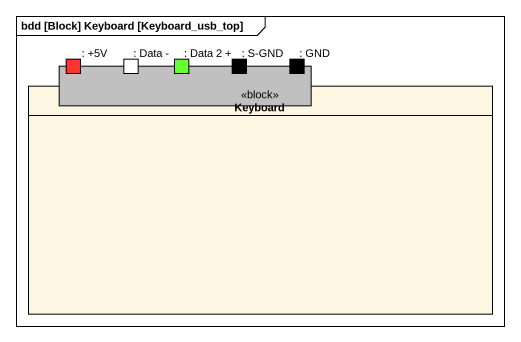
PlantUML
@startuml
mainframe bdd [Block] Keyboard [Keyboard_usb_top]
rectangle Keyboard <<block>> {
  port " " as port1 #C0C0C0
}
rectangle ": +5V" as p5V #FF3333
rectangle ": Data -" as Data #FFFFFF
rectangle ": Data 2 +" as Data_2 #66FF33
rectangle ": S-GND" as S_GND #000000
rectangle ": GND" as GND #000000
@enduml
